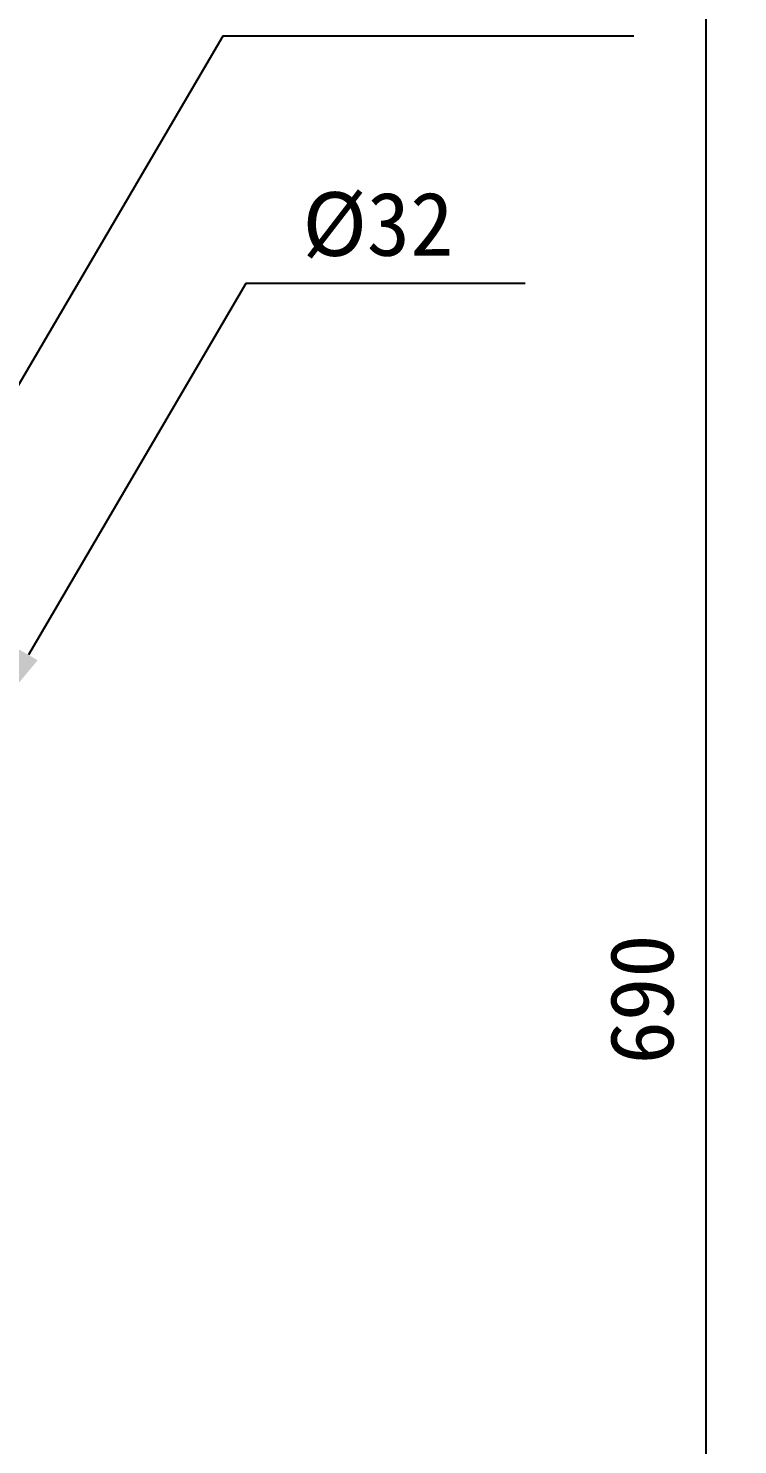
# Model space of a CAD drawing. Extents: x 3450 to 6550, y -27 to 2100.
# Drawn here: x 5837.9 to 6060.6, y 444.4 to 889.1 of the extents above; entities that cross this region are included whole.
import ezdxf

# ---------------------------------------------------------------- set-up
doc = ezdxf.new("R2010")
doc.units = 0
doc.header["$LTSCALE"] = 50
doc.header["$MEASUREMENT"] = 0
doc.linetypes.add('CENTER', pattern=[2, 1.25, -0.25, 0.25, -0.25])
doc.layers.get('0').update_dxf_attribs({"linetype": 'CONTINUOUS'})
doc.layers.get('DEFPOINTS').update_dxf_attribs({"linetype": 'CONTINUOUS'})
doc.layers.add('1', color=2, linetype='CENTER')
doc.dimstyles.get("Standard").update_dxf_attribs({"dimtxt": 2.5, "dimasz": 2, "dimexe": 2, "dimexo": 1, "dimgap": 1.5, "dimtad": 1, "dimdec": 0, "dimlfac": 10, "dimrnd": 0.5, "dimzin": 0, "dimdsep": 46, "dimtxsty": 'Standard', "dimcen": 0, "dimclrt": 2, "dimadec": 0, "dimazin": 0, "dimtfac": 1, "dimtdec": 0, "dimtmove": 0, "dimatfit": 3, "dimfxl": 0, "dimtolj": 1, "dimtzin": 0, "dimarcsym": 0})

# ---------------------------------------------------------------- blocks, each defined once
blk = doc.blocks.new('*D57')
at = {"color": 3, "lineweight": -2}
for p, q in [((5846.165688705871, 929.2141672825077), (6060.577095166014, 929.2141672825076)), ((6050.577095166014, 909.2141672825076), (6050.577095166014, 259.2141672825068)), ((5819.7772518579, 239.2141672825069), (6060.577095166014, 239.2141672825068))]:
    blk.add_line(p, q, dxfattribs=at)
at = {"color": 3}
for points in [[(6047.243761832681, 909.2141672825076), (6053.910428499347, 909.2141672825076), (6050.577095166014, 929.2141672825076)], [(6047.243761832681, 259.2141672825068), (6053.910428499347, 259.2141672825068), (6050.577095166014, 239.2141672825068)]]:
    blk.add_solid(points, dxfattribs=at)
at = {"layer": 'DEFPOINTS', "color": 0}
for p in [(5838.165688705871, 929.2141672825077), (5811.7772518579, 239.2141672825069), (6050.577095166014, 239.2141672825068)]:
    blk.add_point(p, dxfattribs=at)
at = {"color": 2, "insert": (6030.577095166014, 584.2141672825081), "char_height": 20, "attachment_point": 5, "rotation": 90}
blk.add_mtext('\\A1;690', dxfattribs=at)

msp = doc.modelspace()

# ---------------------------------------------------------------- linework, layer by layer
at = {"color": 3}
for p, q in [((5898.933000579599, 886.6175265155871), (5834.006610573981, 775.7235838153257)), ((6027.969110615059, 886.6175265155871), (5898.933000579598, 886.617526515587)), ((5906.219206179413, 808.9105815763554), (5837.974272847729, 692.348583815324)), ((5993.918519965596, 808.9105815763555), (5906.219206179413, 808.9105815763554))]:
    msp.add_line(p, q, dxfattribs=at)
at = {"layer": '1', "color": 3}
msp.add_solid([(5840.850842269868, 690.664404647083), (5835.097703425593, 694.0327629835651), (5827.869197838284, 675.0891672825016)], dxfattribs=at)

# ---------------------------------------------------------------- texts
at = {"layer": '1', "color": 2, "insert": (5947.666076132461, 827.2007906868032), "char_height": 20, "attachment_point": 5}
msp.add_mtext('%%c32', dxfattribs=at)

# ---------------------------------------------------------------- dimensions: what is measured, and where the dimension line sits
dim = msp.add_linear_dim(base=(6050.577095166014, 239.2141672825068), p1=(5838.165688705871, 929.2141672825077), p2=(5811.7772518579, 239.2141672825069), angle=90, dimstyle='Standard', override={"dimtxt": 20, "dimasz": 20, "dimexe": 10, "dimexo": 8, "dimgap": 10, "dimdec": 4, "dimlfac": 1, "dimzin": 8, "dimclrd": 3, "dimclre": 3, "dimtdec": 4, "dimarcsym": 1})
dim.commit()
dim.dimension.update_dxf_attribs({"geometry": '*D57', "text_midpoint": (6030.577095166014, 584.2141672825081)})

doc.saveas('drawing.dxf')
